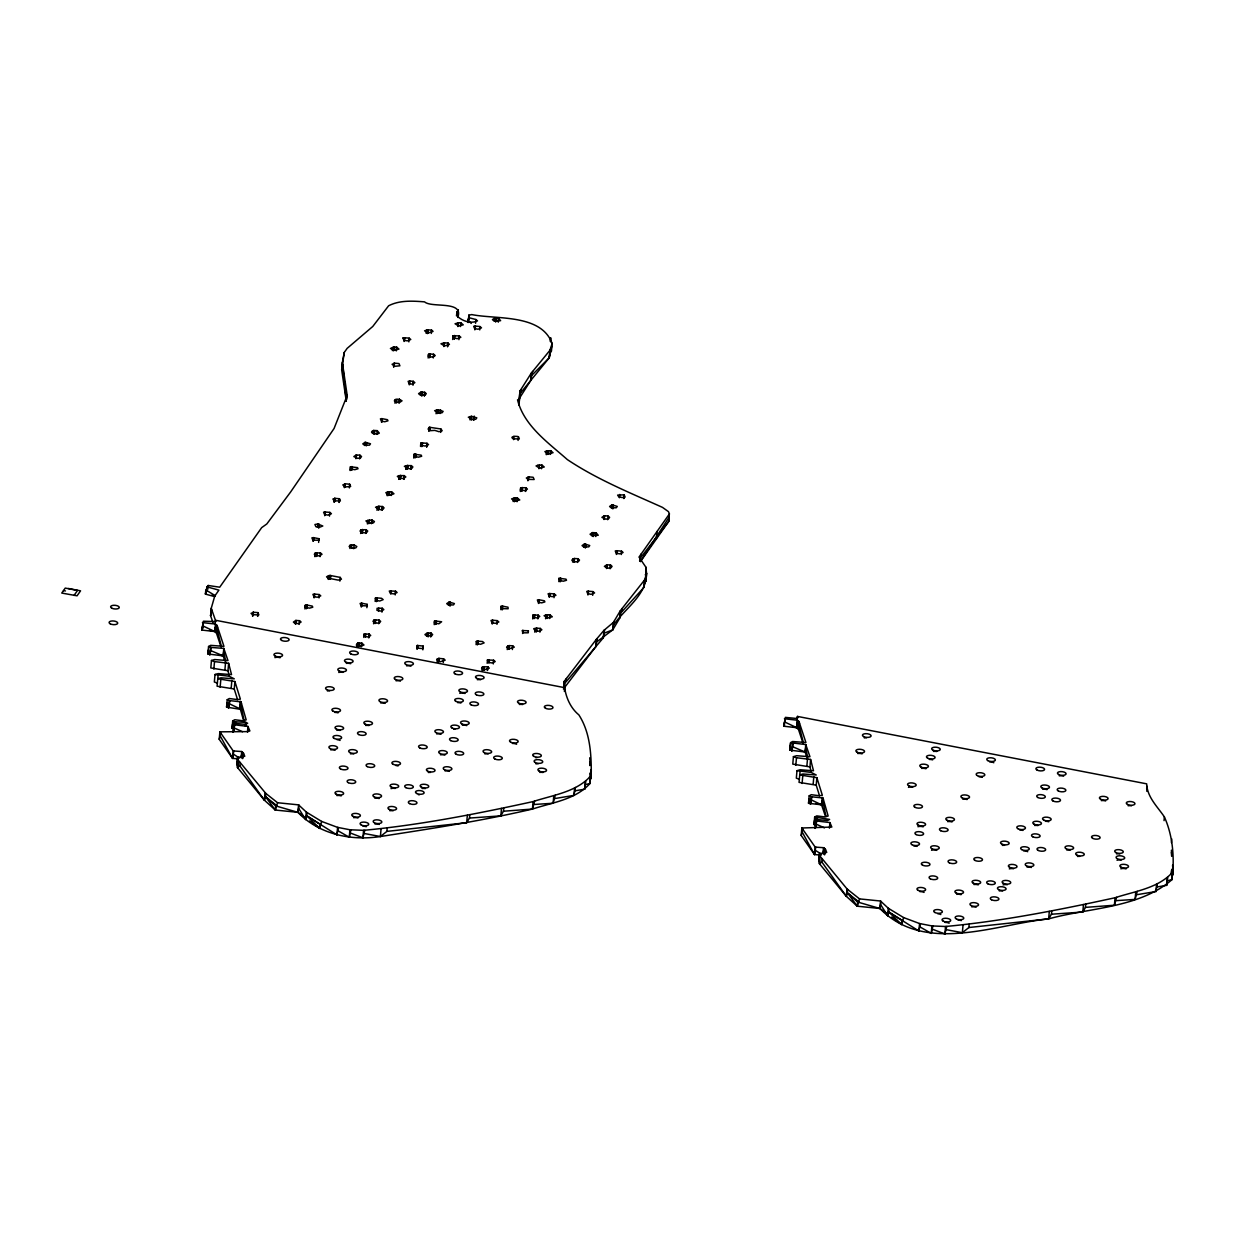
<?xml version="1.0" encoding="UTF-8"?>
<svg xmlns="http://www.w3.org/2000/svg" width="1235" height="1235" viewBox="0 0 1235 1235"><rect width="100%" height="100%" fill="white"/><g stroke="black" fill="none" stroke-linecap="round" stroke-linejoin="round"><path stroke-width="1.5" d="M590.824 774.33L590.623 778.976L589.512 776.923M1171.768 869.78L1171.475 873.083L1172.602 875.136L1173.142 865.627M551.752 346.464L549.235 357.81L520.46 393.07L518.793 405.065L519.95 391.032L531.312 373.094L549.899 350.339L552.138 343.531C541.223 313.675 496.64 319.587 471.739 314.585L468.806 315.234L468.621 321.007L471.276 323.4M590.284 779.177L589.99 783.499C575.572 799.647 552.06 802.565 532.439 809.064C482.237 820.796 431.293 828.639 380.395 836.527C351.157 841.112 318.908 834.227 297.913 812.337L275.652 805.884L265.525 796.729L265.803 793.41L238.201 760.158L237.552 757.456L244.777 756.268L243.326 752.887L241.72 751.544L233.214 750.942L219.892 731.83L248.111 731.599L249.887 730.919L247.957 726.412L233.832 724.713L233.183 732.185L234.141 730.827M563.422 689.022L595.764 646.723L596.675 641.922L612.761 629.85L613.61 624.864C625.08 608.423 646.908 594.946 646.507 573.071M669.077 517.033L668.768 521.371L640.471 561.554M214.597 596.598L205.427 594.097L207.001 586.872L218.919 590.129L214.751 596.042L211.247 608.284L215.909 621.575L203.389 621.22L201.784 630.051L203.034 624.632L201.784 630.051L214.782 631.533L216.387 632.876L221.003 646.847M414.142 454.279L413.987 456.317L418.48 457.182L421.691 456.255L421.197 455.128L414.142 454.279L413.818 458.015M434.55 620.912L434.396 622.949L438.888 623.814L441.605 621.761L434.55 620.912L434.226 624.648M520.691 487.763L520.537 489.801L525.029 490.665L527.438 489.06L525.832 487.717L520.691 487.763L520.367 491.499M533.041 615.138L532.872 617.176L537.364 618.04L539.772 616.435L538.167 615.092L533.041 615.138L532.702 618.874M468.297 321.208L468.528 318.553L468.127 321.779M202.741 628.692L203.358 622.687M207.835 589.203L208.159 585.483L219.722 587.196L261.681 527.623L266.806 523.964L290.673 491.916L334.067 428.499L347.189 395.385L342.342 362.426L344.256 352.469L347.128 348.378L372.769 326.472L388.624 305.771C399.584 300.09 412.613 300.923 424.562 301.865C431.571 308.225 464.175 300.198 457.768 317.426L458.278 309.892M212.991 622.594L210.583 615.74L211.247 608.284M211.571 609.226L210.583 615.74L211.586 612.251M224.94 661.096L223.149 655.878L207.897 653.963L208.561 646.492L210.645 645.349L223.952 646.368L217.036 625.404L215.43 624.061L202.432 622.594M207.897 653.963L208.406 649.857L209.826 654.859L210.49 647.387L208.561 646.492M209.826 654.859L211.432 647.464M210.49 647.387L223.797 648.406L227.981 660.571L214.674 659.552L211.463 660.478L210.815 667.95L227.981 670.759L229.216 675.607M215.122 623.984L215.446 620.248L564.704 687.679L564.364 691.415M215.43 624.061L214.782 631.533L209.626 630.313M201.784 630.051L203.065 626.006L214.782 631.533L215.26 627.473L216.387 632.876L217.036 625.404M213.856 669.061L214.504 661.589L211.463 660.478M216.387 632.876L217.53 626.901M214.504 661.589L228.629 663.288L231.532 674.619L218.209 673.6L215.013 674.526L214.35 681.998L217.406 683.109M218.055 675.638L217.082 686.212L234.249 689.006L237.537 699.566L240.377 699.118L234.912 681.535L217.73 678.741L220.941 677.814L234.264 678.833L229.123 676.224L215.013 674.526M220.139 687.308L220.787 679.852M223.797 648.406L223.149 655.878L219.382 654.998M211.139 650.768L223.149 655.878L224.091 649.27M224.924 669.648L225.573 662.176M237.676 758.769L232.566 758.413L219.228 739.302L219.892 731.83M219.228 739.302L220.833 733.189M227.981 670.759L228.629 663.288M237.49 699.597L229.309 698.531L227.225 699.689L226.576 707.146L240.377 709.291L243.974 721.919M228.104 703.672L226.576 707.146L227.07 703.055L228.506 708.041L229.154 700.569L227.225 699.689M228.506 708.041L229.942 700.615M231.207 687.895L231.856 680.439M234.249 689.006L234.912 681.535M232.844 720.947L233.971 729.237L232.056 728.357L232.705 720.885L234.789 719.743L242.971 720.792L246.182 719.866L241.026 701.835L229.154 700.569M234.31 725.501L234.635 721.765L232.705 720.885M234.017 728.557L233.183 732.185L234.835 724.837M235.129 725.115L235.422 721.811M220.54 736.508L232.566 758.413L233.214 750.942M232.566 758.413L233.832 750.988M229.648 703.919L239.575 708.628L240.223 701.156M239.575 708.628L239.991 704.506L240.377 709.291L241.026 701.835M240.377 709.291L241.396 703.116M303.733 816.628L297.913 812.337L275.297 810.037L264.383 800.187L237.552 767.63L237.552 757.456M236.904 764.928L237.599 757.642M240.115 762.474L239.822 765.793L237.552 767.63L238.201 760.158M252.496 615.987L253.113 612.236L257.93 612.637L258.887 614.891L252.635 614.721L251.029 613.378L252.789 612.683M252.789 615.956L253.113 612.236M253.16 615.57L253.453 612.251M241.226 757.148L241.72 751.544M245.379 726.087L245.703 722.351L234.635 721.765M242.832 758.491L243.326 752.887M245.549 725.732L245.842 722.429M243.141 756.438L243.434 753.134M247.463 732.015L247.957 726.412M257.606 616.373L257.93 612.637M247.803 730.039L248.081 726.736M257.698 616.111L257.991 612.807M239.822 765.793L264.383 800.187L265.031 792.716M264.383 800.187L265.525 796.729L275.297 810.037L275.652 805.884M275.297 810.037L277.566 802.735L265.803 793.41M295.458 624.2L295.798 620.464L299.488 620.665L301.093 622.008L298.685 623.613L294.995 623.413L293.39 622.069L295.798 620.464M295.767 623.783L296.06 620.479M299.148 624.401L299.488 620.665M304.906 608.979L305.338 605.227M306.357 608.747L306.681 605.011L312.301 606.092L312.779 607.219L309.568 608.145L305.076 607.28L305.246 605.243L306.681 605.011M306.789 608.392L307.083 605.088M313.011 541.331L313.335 537.611L318.954 538.692L319.124 540.266L312.856 540.096L311.899 537.842L313.335 537.611M313.458 540.992L313.736 537.688M314.956 556.692L315.28 552.956L314.323 554.314L315.928 555.657L319.618 555.858L322.026 554.253L320.421 552.909L315.388 552.94L315.095 556.244M317.534 527.314L317.812 524.01L322.798 526.002L319.263 527.391L315.898 526.727L314.925 524.489L317.812 524.01M318.615 527.962L318.939 524.227M316.407 556.46L316.731 552.724M318.923 527.654L319.217 524.35M316.7 556.043L316.994 552.74M318.63 542.427L318.954 538.692M314.045 597.833L314.369 594.097L319.186 594.514L320.791 595.857L317.256 597.246L313.891 596.582L312.918 594.344L314.369 594.097M314.416 597.431L314.709 594.128M320.097 556.645L320.421 552.909M277.566 802.735L298.577 804.865L297.913 812.337L299.117 805.374M324.697 515.705L325.021 511.969L329.838 512.386L331.443 513.729L327.908 515.103L324.543 514.455L323.585 512.201L325.021 511.969M325.083 515.304L325.361 512M319 597.91L319.294 594.606M346.263 401.035L341.678 369.898L342.342 362.426M346.309 401.035L342.682 364.773M329.513 516.122L329.838 512.386M344.256 352.469L341.678 369.898L342.388 368.092M298.824 808.693L305.616 819.515L306.28 812.043L298.577 804.865M334.021 502.089L334.639 498.322L339.44 498.739L340.412 500.993L334.16 500.823L332.863 499.017L334.315 498.786M305.616 819.515L307.283 812.676L306.28 812.043M334.299 502.058L334.639 498.322M334.685 501.657L334.978 498.353M328.294 579.416L328.618 575.68L330.069 575.433L340.181 577.393L341.462 579.184L338.251 580.11L328.139 578.165L326.534 576.822L328.618 575.68M328.433 578.968L328.726 575.664M329.745 579.169L330.069 575.433M345.97 401.051L346.248 397.747M330.501 578.875L330.795 575.572M346.865 399.121L347.189 395.385M339.116 502.475L339.44 498.739L339.224 502.213M344.272 487.547L344.874 483.78L349.69 484.197L350.663 486.451L345.213 486.945L342.79 484.923L344.565 484.228M344.55 487.516L344.874 483.78M344.935 487.115L345.229 483.811M339.857 581.129L340.181 577.393M350.153 470.52L350.478 466.784L357.532 467.633L358.011 468.76L354.815 469.686L351.435 469.038L350.478 466.784M350.292 470.072L350.586 466.768M349.366 487.933L349.69 484.197M307.283 812.676L321.625 821.429L319.757 828.438L306.99 815.98L320.112 824.27L319.757 828.438L309.568 820.92M351.589 470.288L351.913 466.552M352.037 469.933L352.315 466.629M355.912 458.725L356.236 454.989L359.925 455.175L361.531 456.518L360.574 457.892L357.687 458.355L353.827 456.579L356.236 454.989M356.205 458.308L356.498 455.005M349.891 548.494L350.184 545.191M351.419 548.278L351.713 544.975M359.601 458.911L359.925 455.175M353.766 548.695L354.09 544.959L350.092 545.206L349.119 546.58L352.978 548.355L355.865 547.877L356.822 546.518L354.09 544.959M364.912 445.557L365.205 442.254L370.5 443.797L369.543 445.156L364.402 445.202L362.797 443.859L365.205 442.254M366.332 445.866L366.625 442.562M360.651 533.489L360.975 529.753L366.116 529.707L367.721 531.05L366.749 532.424L363.862 532.902L360.018 531.112L360.975 529.753L360.79 533.041M362.087 533.258L362.426 529.522M362.395 532.841L362.689 529.537M306.99 815.98L336.923 834.845L337.572 827.373L321.625 821.429M336.923 834.845L338.452 827.543M373.325 433.747L373.618 430.444L377.231 430.629L379.315 433.099C377.339 435.121 367.227 432.898 373.618 430.444M365.776 533.443L366.116 529.707M374.328 434.38L374.838 430.644M365.93 533.119L366.224 529.815M367.382 523.949L367.798 520.197M357.255 646.97L357.579 643.234L361.593 642.987L364.001 644.994L360.466 646.384L356.298 645.056L357.579 643.234M357.394 646.523L357.671 643.219M361.207 606.941L361.546 603.205L367.15 604.285L367.32 605.876L361.068 605.69L360.095 603.436L361.546 603.205M361.654 606.586L361.948 603.282M368.817 523.702L369.327 519.966M376.891 434.365L377.231 430.629M358.69 646.739L359.014 643.003L358.906 646.306M371.38 523.686L371.704 519.95L365.93 520.908L368.339 522.914L373.479 522.868L374.437 521.51L371.704 519.95M371.611 523.362L371.905 520.058M361.253 646.723L361.593 642.987M361.469 646.43L361.762 643.126M381.538 422.355L381.862 418.619L387.481 419.699L387.96 420.826L384.749 421.752L381.383 421.104L380.411 418.85L381.862 418.619M381.97 422L382.263 418.696M363.8 637.43L364.078 634.126M366.872 607.713L367.166 604.394M365.406 637.229L365.683 633.925M376.984 510.302L377.416 506.551M338.158 830.862L349.273 837.237L349.922 829.766L337.572 827.373M378.435 510.07L378.759 506.335L382.449 506.52L384.054 507.863L383.082 509.237L380.195 509.715L375.548 507.261L378.759 506.335M392.344 350.616L392.637 347.313M378.728 509.654L379.022 506.35M349.273 837.237L350.894 829.812M393.641 350.833L393.965 347.097L396.543 347.066L398.951 349.088L394.289 350.261L390.445 348.471L393.965 347.097M368.786 637.847L369.111 634.111L363.985 634.142L363.831 636.179L368.323 637.044L370.716 635.454L369.111 634.111M393.872 350.4L394.15 347.097M368.941 637.507L369.234 634.203M393.548 366.903L394.15 363.136L398.967 363.553L399.924 365.807L394.474 366.301L392.066 364.279L393.826 363.599M393.826 366.872L394.15 363.136M394.197 366.471L394.49 363.167M382.124 510.256L382.449 506.52L382.263 509.931M396.203 350.802L396.543 347.066M396.42 350.524L396.713 347.22M375.147 601.414L375.44 598.095M373.587 623.783L374.02 620.032L379.037 620.016L380.658 621.359L379.685 622.718L376.798 623.196L372.955 621.421L373.912 620.047M376.443 601.615L376.768 597.879L381.584 598.296L383.19 599.639L379.67 601.028L376.289 600.364L375.332 598.126L376.768 597.879M375.023 623.552L375.347 619.816M376.829 601.213L377.123 597.91M375.332 623.135L375.625 619.831M394.984 403.258L395.416 399.507L399.322 399.26L402.054 400.819L399.646 402.425L395.956 402.224L394.351 400.881L395.308 399.522M387.234 495.76L387.558 492.024L391.572 491.762L393.98 493.768L390.445 495.158L388.207 494.726L385.799 492.719L387.558 492.024M387.373 495.312L387.666 492.009M396.435 403.011L396.944 399.275M378.527 611.356L378.805 608.052M388.67 495.513L389.01 491.777M388.901 495.081L389.179 491.777M378.713 623.752L379.037 620.016M404.061 341.477L404.385 337.742L409.202 338.158L410.807 339.501L407.272 340.875L403.907 340.227L402.95 337.973M398.998 402.996L399.322 399.26M399.229 402.672L399.522 399.368M404.447 341.076L404.725 337.772M391.248 495.497L391.572 491.762M381.908 611.973L382.232 608.237L377.107 608.268L376.953 610.306L381.445 611.171L383.838 609.581L382.232 608.237L382.063 611.634M350.616 833.116L362.905 837.793L363.569 830.337C420.626 824.995 477.096 813.772 533.088 801.592C552.709 795.093 576.22 792.175 590.639 776.043L589.682 773.789L591.287 771.505C591.225 752.053 589.682 731.676 578.86 714.88C569.165 706.929 564.472 693.869 564.071 681.55L596.428 639.251L603.946 630.375L613.409 622.394L620.294 610.8L644.639 579.863L646.553 573.519L645.905 567.205L639.004 557.093L669.432 513.899L668.459 511.645L662.516 507.4C630.143 492.811 596.984 479.427 567.344 459.59C548.216 442.655 523.995 425.782 517.542 399.878L519.317 399.183M362.905 837.793L364.804 830.244M408.878 341.894L409.202 338.158M398.766 479.381L399.09 475.645L404.231 475.614L405.836 476.957L403.428 478.547L399.739 478.362L397.33 476.339L399.09 475.645M398.905 478.933L399.198 475.629M400.202 479.149L400.541 475.413M400.51 478.732L400.804 475.429M390.769 594.097L391.063 590.793M409.248 384.826L409.572 381.09L413.262 381.291L414.867 382.634L412.459 384.239L409.094 383.576L408.121 381.337L409.572 381.09M409.541 384.409L409.835 381.106M403.891 479.35L404.231 475.614L404.046 479.01M412.938 385.027L413.262 381.291L413.092 384.687M405.806 469.377L406.145 465.657L411.27 465.61L412.876 466.954L411.919 468.312L409.032 468.791L404.37 466.336L406.145 465.657L405.944 468.945M395.2 594.915L395.54 591.179L389.272 590.994L390.245 593.248L393.61 593.896L397.145 592.522L395.54 591.179M407.257 469.146L407.581 465.41M407.55 468.729L407.843 465.425M410.946 469.346L411.27 465.61M411.101 469.007L411.379 465.703M364.526 833.548L380.395 836.527L381.044 829.055M413.957 457.567L414.25 454.264M415.269 457.784L415.593 454.048M420.687 395.385L420.965 392.082L424.655 392.267L426.26 393.61L425.303 394.984L420.178 395.015L418.572 393.672L420.965 392.082M426.168 333.388L426.461 330.085M415.701 457.429L415.994 454.125M421.768 396.034L422.092 392.298M421.984 395.601L422.277 392.282M427.464 333.604L427.804 329.868L431.494 330.054L433.099 331.397L428.128 333.033L424.593 330.795L427.804 329.868M427.773 333.188L428.066 329.884M424.331 396.003L424.655 392.267L424.485 395.679M428.144 358.011L428.576 354.244M380.395 836.527L386.895 831.387L387.188 828.067M420.517 446.437L420.811 443.133M431.308 333.465L431.602 330.162M421.83 446.653L422.154 442.917L426.97 443.334L428.576 444.677L425.041 446.051L421.675 445.403L420.703 443.149L422.154 442.917M429.579 357.764L429.919 354.028L433.608 354.229L435.214 355.572L432.806 357.177L428.313 356.298L428.468 354.275L429.919 354.028M422.2 446.252L422.493 442.948M429.888 357.347L430.181 354.044M433.269 357.965L433.608 354.229M426.646 447.07L426.97 443.334M426.785 446.73L427.078 443.427M428.746 431.03L429.039 427.711M429.024 431L429.348 427.264L440.91 428.977L442.192 430.768L438.981 431.71L434.813 430.382L430.799 430.644L428.066 429.085L429.348 427.264M429.888 430.691L430.181 427.387M436.063 413.771L436.495 410.005M416.921 649.193L417.245 645.457L423.188 646.09L422.864 649.826M437.514 413.524L437.838 409.788L443.133 411.332L442.176 412.691L439.289 413.169L434.627 410.715L437.838 409.788M437.73 413.092L438.024 409.788M417.384 648.823L417.677 645.504M443.844 346.572L444.168 342.836L447.857 343.037L449.463 344.38L444.492 346.001L440.972 343.762L444.168 342.836M444.152 346.155L444.43 342.851M440.077 413.509L440.401 409.773M440.308 413.185L440.602 409.881M447.533 346.773L447.857 343.037M447.688 346.433L447.981 343.129M440.71 432.404L441.003 429.101M452.658 339.501L453.091 335.75L459.25 335.935L460.856 337.278L457.32 338.668L453.955 338.019L452.983 335.766M427.048 636.257L427.341 632.953L431.03 633.154L432.636 634.497L431.679 635.855L426.538 635.902L424.933 634.558L427.341 632.953M454.11 339.254L454.434 335.519M428.144 636.905L428.653 633.169M454.48 338.853L454.773 335.55M456.487 315.959L456.919 312.069M430.706 636.889L431.03 633.154M430.861 636.55L431.154 633.246M457.938 326.565L458.262 322.829L460.84 322.814L463.248 324.836L458.586 325.994L455.067 323.771L458.262 322.829M458.17 326.133L458.447 322.829M458.926 339.671L459.25 335.935M460.501 326.549L460.84 322.814M435.662 624.416L435.986 620.68M436.109 624.061L436.387 620.757M437.128 661.929L437.422 658.625M438.44 662.13L438.765 658.394L443.581 658.811L445.187 660.154L440.216 661.775L436.681 659.552L438.765 658.394M468.188 322.536L468.852 315.064M438.811 661.728L439.104 658.425M443.241 662.547L443.581 658.811M448.83 605.335L449.123 602.032L454.418 603.575L453.461 604.934L448.32 604.98L446.715 603.637L449.123 602.032M449.926 605.984L450.25 602.248M450.25 605.659L450.543 602.34M474.796 329.822L475.12 326.086L479.921 326.503L481.526 327.846L478.007 329.22L474.641 328.572L473.669 326.318L475.12 326.086M475.166 329.421L475.46 326.117M475.583 323.261L475.907 319.525L468.899 317.688M469.902 419.823L470.195 416.519M471.199 420.023L471.523 416.303L476.818 417.831L475.861 419.205L472.974 419.668L468.327 417.229L471.523 416.303L471.43 419.607M479.751 329.899L480.044 326.596M473.761 420.008L474.101 416.272M474.008 419.684L474.286 416.38M494.54 321.316L494.834 318.012L498.523 318.213L500.607 320.683L494.031 320.961L492.425 319.618L494.834 318.012M495.636 321.964L495.961 318.229M495.852 321.532L496.146 318.229M498.199 321.949L498.523 318.213M498.384 321.687L498.678 318.383M476.092 644.655L476.386 641.351M477.389 644.855L477.729 641.135L482.53 641.536L484.135 642.879L480.616 644.269L477.25 643.62L476.278 641.366L477.729 641.135M477.775 644.469L478.068 641.15M386.895 831.387L466.676 822.711L467.339 815.239M482.237 670.59L482.561 666.854L487.702 666.807L489.307 668.15L484.336 669.771L481.604 668.212L482.561 666.854L482.376 670.142M466.676 822.711L469.47 818.064L469.763 814.76M483.688 670.358L484.012 666.622M483.981 669.941L484.274 666.622M487.177 663.318L487.47 660.015L493.629 660.216L495.235 661.559L491.7 662.933L488.334 662.284L487.362 660.03M487.377 670.543L487.702 666.807M487.516 670.219L487.81 666.9M492.132 623.953L492.456 620.217L497.273 620.634L498.878 621.977L495.343 623.351L491.978 622.702L491.005 620.449L492.456 620.217M488.859 663.133L489.153 659.83M492.503 623.552L492.796 620.248M493.29 663.936L493.629 660.216M496.949 624.354L497.273 620.634M513.637 439.629L513.93 436.325M500.762 609.642L501.039 606.339M518.823 404.787L519.95 391.032M520.46 393.07L520.753 389.766M502.058 609.858L502.383 606.123L508.002 607.203L508.156 608.778L501.904 608.608L500.947 606.354L502.383 606.123M502.491 609.503L502.784 606.2M518.067 440.447L518.391 436.711C517.28 435.97 508.851 436.156 513.096 438.78L519.364 438.95L518.391 436.711M513.142 501.518L513.436 498.199M514.439 501.719L514.779 497.983L517.341 497.967L519.75 499.974L515.103 501.148L511.568 498.909L514.779 497.983M514.671 501.287L514.949 497.983M517.017 501.703L517.341 497.967M517.218 501.41L517.511 498.106M520.506 491.051L520.799 487.748M507.23 649.595L507.662 645.843M519.287 398.504L530.664 380.565L531.312 373.094M521.818 491.268L522.143 487.532M522.112 490.851L522.405 487.547M530.664 380.565L532.64 371.473M508.681 649.348L509.005 645.612L512.695 645.812L514.3 647.155L509.329 648.776L506.597 647.217L509.005 645.612M508.974 648.931L509.268 645.627M525.508 491.453L525.832 487.717M525.662 491.129L525.94 487.825M512.371 649.548L512.695 645.812M527.777 480.616L528.379 476.849L533.196 477.266L534.168 479.52L527.901 479.35L526.295 478.007L528.071 477.312M528.055 480.585L528.379 476.849M528.441 480.183L528.734 476.88M469.47 818.064L500.839 815.872L501.487 808.416M500.839 815.872L503.448 811.225L503.741 807.922M522.59 633.493L522.884 630.19M538.954 468.744L539.463 465.008M550.285 341.045L550.563 337.742M550.517 341.863L550.841 338.128M532.347 374.776L549.235 357.81L550.054 349.845M552.045 343.145L551.474 351.002L549.76 353.164L549.235 357.81M541.517 468.729L541.841 464.993L537.935 465.24M546.318 454.681L546.642 450.945L550.656 450.682L553.064 452.689L548.402 453.863L544.882 451.624L546.642 450.945L546.457 454.233M532.841 618.426L533.134 615.123M547.753 454.434L548.078 450.698M547.985 454.001L548.263 450.698M534.153 618.627L534.477 614.891M534.446 618.21L534.74 614.906M534.801 632.181L535.234 628.43M550.331 454.418L550.656 450.682L550.532 454.125M538.46 603.452L538.784 599.716L544.403 600.797L544.882 601.924L541.686 602.865L538.306 602.217L537.348 599.963L538.784 599.716M536.252 631.95L536.577 628.214L540.266 628.414L541.872 629.757L539.463 631.363L534.971 630.483L533.69 628.692L536.577 628.214M536.546 631.533L536.839 628.229M538.908 603.097L539.186 599.793M537.842 618.828L538.167 615.092L537.997 618.488M539.942 632.15L540.266 628.414M545.546 618.766L545.963 615.015L549.884 614.768L552.292 616.79L547.63 617.948L544.11 615.725L545.87 615.03M546.981 618.534L547.306 614.798M547.198 618.102L547.491 614.798M549.204 597.261L549.529 593.526L554.345 593.942L555.951 595.285L552.415 596.675L549.05 596.026L548.093 593.773L549.529 593.526M549.59 596.86L549.868 593.556M503.448 811.225L532.439 809.064L533.088 801.592M549.544 618.503L549.884 614.768M549.76 618.226L550.054 614.922M532.439 809.064L534.554 801.175M554.021 597.678L554.345 593.942M558.791 581.592L559.085 578.289L566.031 579.153L566.525 580.28L563.314 581.206L559.949 580.558L558.976 578.304M560.088 581.808L560.428 578.073M560.536 581.453L560.829 578.15M572.561 562.048L572.855 558.745M573.874 562.249L574.198 558.513L577.887 558.714L579.493 560.057L578.536 561.431L575.649 561.894L571.79 560.119L574.198 558.513M534.276 804.479L553.126 803.244L553.774 795.772M574.167 561.848L574.46 558.529M563.747 685.286L564.071 681.55M553.126 803.244L555.256 795.216M564.086 687.231L566.371 678.54M577.563 562.45L577.887 558.714M584.155 547.275L584.448 543.971L589.743 545.515L588.786 546.873L583.646 546.92L582.04 545.577L584.448 543.971M585.236 547.923L585.575 544.187M585.575 547.584L585.869 544.28M592.167 535.913L592.445 532.609L596.135 532.794L598.234 535.264L591.658 535.558L590.052 534.215L592.445 532.609M587.86 594.915L588.184 591.179L593.001 591.596L594.606 592.939L591.086 594.313L587.706 593.664L586.748 591.411L588.184 591.179M588.246 594.514L588.524 591.21M593.248 536.561L593.572 532.825M593.464 536.129L593.757 532.825M595.81 536.53L596.135 532.794M554.963 798.52L573.966 795.386L574.615 787.915M573.966 795.386L575.387 787.482M592.677 595.332L593.001 591.596M603.977 519.518L604.301 515.782L607.99 515.983L609.596 517.326L608.639 518.685L605.752 519.163L601.893 517.388L604.301 515.782M604.27 519.101L604.563 515.798M566.078 681.843L595.764 646.723L596.428 639.251M596.675 641.922L596.953 638.619M607.666 519.719L607.99 515.983M575.093 790.786L584.711 789.196L585.359 781.724M584.711 789.196L585.73 781.323M606.431 568.548L606.771 564.812L610.461 564.997L612.066 566.34L611.093 567.714L608.207 568.193L604.363 566.417L606.771 564.812M611.696 508.172L611.989 504.868L617.284 506.412L616.327 507.77L611.186 507.817L609.581 506.473L611.989 504.868M606.74 568.131L607.033 564.827M612.792 508.82L613.116 505.084M613.116 508.496L613.409 505.177M590.577 775.873L589.99 783.499L585.452 784.626M590.886 772.77L591.179 769.467M591.287 771.505L590.623 778.976L590.438 775.148M595.764 646.723L603.298 637.847L603.946 630.375M603.298 637.847L604.625 629.804M610.121 568.733L610.461 564.997M610.275 568.409L610.569 565.105M619.414 497.751L619.708 494.448M616.373 554.453L616.697 550.717L621.514 551.134L623.119 552.477L619.584 553.851L616.219 553.203L615.246 550.949L616.697 550.717M616.744 554.052L617.037 550.748M623.845 498.569L624.169 494.834L617.593 495.112L618.874 496.902L622.255 497.551L625.142 497.087L624.169 494.834M623.953 498.292L624.246 494.988M604.332 633.107L612.761 629.85L613.409 622.394M613.61 624.864L613.903 621.56M621.328 554.53L621.622 551.227M612.761 629.85L619.646 618.272L620.294 610.8M619.646 618.272L622.023 608.608M639.606 560.937L641.166 554.006M621.73 611.912L643.991 587.335L644.639 579.863M643.991 587.335L644.778 579.416M644.485 582.719L645.905 580.99L645.905 567.205M645.905 580.99L646.553 573.519M656.356 538.985L657.02 531.513M669.355 513.729L668.768 521.371L640.872 557.309M802.966 743.007L798.35 729.036L796.745 727.693L783.746 726.211L785.367 717.381L796.112 718.43L797.872 717.736L797.409 716.408L1146.667 783.839C1147.222 797.27 1157.411 806.563 1164.373 816.891C1172.571 835.184 1174.284 855.346 1172.602 875.136M784.704 724.852L783.746 726.211L785.321 718.847M806.903 757.256L805.112 752.038L789.875 750.124L790.524 742.652L792.608 741.509L805.93 742.528L798.999 721.564L797.393 720.221L784.41 718.755M789.875 750.124L790.662 742.714L805.76 744.566L809.959 756.731L796.637 755.712L793.426 756.638L792.777 764.11L809.944 766.904L811.194 771.767M790.369 746.017L791.805 751.019L792.453 743.547M791.805 751.019L793.395 743.609M797.084 720.144L797.409 716.408M797.393 720.221L796.745 727.693L793.302 726.875M785.043 722.151L796.745 727.693L797.517 720.314M797.223 723.617L798.35 729.036L798.999 721.564M795.819 765.221L796.482 757.75L793.426 756.638M798.35 729.036L799.493 723.062M796.482 757.75L810.592 759.448L813.495 770.779L800.187 769.76L796.976 770.686L796.328 778.158L799.369 779.27M800.033 771.798L799.045 782.372L816.227 785.167L819.5 795.711L822.34 795.278L816.875 777.695L799.709 774.901L802.92 773.975L816.227 774.993L811.102 772.384L796.976 770.686M802.102 783.469L802.75 775.997M793.117 746.928L805.112 752.038L805.76 744.566M805.112 752.038L806.069 745.431M806.887 765.808L807.551 758.336M821.337 855.052L814.529 854.574L801.206 835.462L801.855 827.99L831.85 827.064L829.92 822.572L815.795 820.874L815.146 828.345L816.103 826.987M801.206 835.462L802.796 829.349M809.944 766.904L810.592 759.448M825.428 816.273L821.537 804.788L808.539 803.306L809.187 795.834L811.271 794.692L819.453 795.757M808.539 803.306L809.048 799.215L810.469 804.201L811.117 796.729L809.187 795.834M810.469 804.201L811.904 796.776M813.17 784.055L813.819 776.599M816.227 785.167L816.875 777.695M815.795 820.874L816.767 819.515L827.512 820.549L829.596 819.407L814.668 817.045L815.949 825.397L814.019 824.517L814.668 817.045L816.752 815.887L824.934 816.953L828.145 816.026L822.989 797.995L811.117 796.729M816.273 821.661L816.597 817.925M815.146 828.345L816.798 820.997M817.091 821.275L817.385 817.971M802.518 832.652L814.529 854.574L815.193 847.102L801.855 827.99M814.529 854.574L815.795 847.133M822.186 797.316L821.537 804.788L816.088 803.476M811.627 800.079L821.537 804.788L821.954 800.666L822.34 805.452L822.989 797.995M822.34 805.452L823.359 799.277M887.162 913.869L879.891 908.497L857.26 906.197L846.346 896.348L819.515 863.79L819.531 853.617L826.74 852.428L825.304 849.047L823.683 847.704L815.193 847.102M818.867 861.088L819.577 853.802M822.078 858.634L821.8 861.937L819.515 863.79L819.531 853.617M823.205 853.308L823.683 847.704L823.189 853.817M824.81 854.651L825.304 849.047M825.104 852.598L825.397 849.294M829.426 828.176L829.92 822.572M829.766 826.2L830.059 822.88M821.8 861.937L846.346 896.348L846.994 888.876L820.179 856.318M846.346 896.348L847.781 889.571L846.994 888.876M857.26 906.197L857.63 902.029L847.488 892.874L857.26 906.197L859.529 898.895L847.781 889.571M859.529 898.895L880.54 901.025L879.891 908.497C924.953 954.686 995.101 924.351 1048.654 918.871C1088.791 907.725 1139.303 908.219 1171.953 879.66L1172.617 872.188L1171.645 869.949L1173.25 867.665M857.63 902.029L879.891 908.497L881.08 901.535M880.802 904.854L887.595 915.675L888.243 908.204L880.54 901.025M887.595 915.675L889.246 908.837L888.243 908.204M889.246 908.837L903.588 917.574L901.72 924.598L888.968 912.14L902.09 920.43L901.72 924.598L891.531 917.08M888.968 912.14L918.886 931.005L919.55 923.533L903.588 917.574M918.886 931.005L920.43 923.703M920.137 927.006L931.252 933.398L931.9 925.926L919.55 923.533M931.252 933.398L932.873 925.957M932.579 929.276L944.883 933.953L945.531 926.497C1002.588 921.156 1059.074 909.933 1115.051 897.752C1134.687 891.253 1158.183 888.336 1172.617 872.188M944.883 933.953L946.782 926.404M946.489 929.708L962.358 932.687L963.022 925.216M962.358 932.687L968.873 927.531L969.166 924.228M968.873 927.531L1048.654 918.871L1049.302 911.399M1048.654 918.871L1051.448 914.224L1051.741 910.921M1051.448 914.224L1082.802 912.032L1083.466 904.56M1082.802 912.032L1085.426 907.385L1085.704 904.082M1085.426 907.385L1114.402 905.224L1115.051 897.752M1114.402 905.224L1116.533 897.336M1116.239 900.639L1135.088 899.404L1135.737 891.932M1135.088 899.404L1137.219 891.377M1146.682 788.903L1146.914 786.216M1146.806 791.295L1147.099 787.992M1136.941 894.68L1155.929 891.546L1156.593 884.075M1155.929 891.546L1157.349 883.642M1164.049 820.627L1164.373 816.891M1157.056 886.946L1166.674 885.356L1167.322 877.884M1166.674 885.356L1167.708 877.483M1171.444 842.718L1171.768 838.982M1171.32 873.685L1171.645 869.949M1172.54 872.034L1171.953 879.66L1167.415 880.787M241.226 757.657L241.551 754.94L242.292 758.552M232.056 728.357L232.55 724.25M814.019 824.517L814.513 820.411M341.678 369.898L342.635 364.927M423.188 646.09L422.71 648.591L417.893 648.174L417.245 645.457M783.746 726.211L785.012 720.792M210.583 615.74L211.802 610.569M206.955 590.608L205.427 594.097L205.797 589.929L215.384 595.749M669.138 517.203L640.363 561.508M74.038 595.424L77.543 590.453L65.254 588.092L61.75 593.062L77.064 595.81L80.568 590.839L68.296 588.462M458.417 309.954L456.811 312.223L458.417 317.179C463.357 321.378 471.461 323.879 477.513 320.868L475.907 319.525M233.832 724.713L234.789 723.355L245.549 724.389L247.633 723.247L245.703 722.351M207.001 586.872L208.159 585.483M537.842 465.255L536.067 465.935L539.602 468.173L544.249 467L541.841 464.993M403.042 337.958L404.385 337.742M349.922 829.766L363.569 830.337M931.9 925.926L945.531 926.497M63.494 590.577L65.47 590.947M902.09 920.43L903.31 920.893M320.112 824.27L321.332 824.733M212.127 594.946L215.199 596.273M816.52 824.301L824.486 827.882M234.542 728.141L242.523 731.722M815.501 850.452L821.537 854.234M233.538 754.292L239.559 758.074M847.488 892.874L859.236 902.198M265.525 796.729L277.273 806.038M645.257 574.676L646.229 576.375M799.215 726.365L803.398 742.729M217.236 630.205L221.435 646.569M805.776 748.734L807.736 757.333M223.813 652.574L225.758 661.173M823.066 802.58L826.014 816.52M241.103 706.42L244.051 720.36M823.513 851.1L824.27 854.713M1171.413 850.189L1171.845 855.824M1172.571 865.179L1172.849 868.931M589.728 757.781L590.315 765.283M1171.413 852.181L1171.614 856.009M589.743 761.763L589.944 765.592M819.284 857.121L819.515 863.79M237.321 760.961L237.552 767.63M338.76 672.488A4.353 1.837 5 0 1 342.959 672.334M436.696 733.945A4.353 1.837 5 0 1 441.034 734.285M484.876 753.937A4.353 1.837 5 0 1 488.165 754.014M445.094 770.995A4.353 1.837 5 0 1 449.432 771.335M535.959 763.894A4.353 1.837 5 0 1 538.136 763.817M440.509 754.832A4.353 1.837 5 0 1 444.862 755.172M535.604 757.642A4.353 1.837 5 0 1 536.731 757.657M512.432 743.455A4.353 1.837 5 0 1 516.601 744.257M462.415 725.254A4.353 1.837 5 0 1 466.753 725.593M453.739 729.252A4.353 1.837 5 0 1 454.866 729.267M374.776 798.18A4.353 1.837 5 0 1 379.114 798.536M336.862 795.572A4.353 1.837 5 0 1 341.2 795.911M389.797 810.731A4.353 1.837 5 0 1 393.1 810.808M353.611 817.678A4.353 1.837 5 0 1 357.949 818.018M375.023 824.1A4.353 1.837 5 0 1 379.361 824.44M362.997 826.261A4.353 1.837 5 0 1 366.286 826.709M330.764 749.907A4.353 1.837 5 0 1 335.102 750.262M350.508 753.875A4.353 1.837 5 0 1 353.812 753.952M395.895 765.546A4.353 1.837 5 0 1 398.056 765.962M428.267 772.508A4.353 1.837 5 0 1 430.444 772.446M539.772 772.415A4.353 1.837 5 0 1 543.06 772.492M365.699 725.47A4.353 1.837 5 0 1 369.003 725.547M334.778 712.425A4.353 1.837 5 0 1 338.066 712.873M336.846 730.348A4.353 1.837 5 0 1 340.15 730.425M337.031 739.688A4.353 1.837 5 0 1 340.073 740.46M274.88 657.607A4.353 1.837 5 0 1 280.129 657.73M346.34 663.38A4.353 1.837 5 0 1 350.678 663.72M327.429 690.982A4.353 1.837 5 0 1 329.606 690.905M396.065 680.809A4.353 1.837 5 0 1 400.402 681.149M406.624 665.866A4.353 1.837 5 0 1 410.962 666.205M380.781 703.039A4.353 1.837 5 0 1 385.119 703.379M477.327 679.698A4.353 1.837 5 0 1 480.616 679.775M459.79 693.344A4.353 1.837 5 0 1 465.039 693.468M519.317 704.475A4.353 1.837 5 0 1 522.621 704.552M457.629 702.622A4.353 1.837 5 0 1 460.902 703.055M422 788.517A4.353 1.837 5 0 1 425.303 788.594M391.016 788.609A4.353 1.837 5 0 1 395.231 788.455M418.387 794.707A4.353 1.837 5 0 1 419.514 794.738M962.744 799.184A4.353 1.837 5 0 1 967.082 799.539M1059.29 775.858A4.353 1.837 5 0 1 1063.628 776.197M908.481 787.374A4.353 1.837 5 0 1 912.696 787.22M857.754 753.535A4.353 1.837 5 0 1 862.092 753.875M864.299 737.943A4.353 1.837 5 0 1 866.491 737.866M956.739 894.341A4.353 1.837 5 0 1 961.077 894.68M919.874 891.624A4.353 1.837 5 0 1 924.058 892.426M937.751 913.761A4.353 1.837 5 0 1 940.808 914.533M971.775 906.891A4.353 1.837 5 0 1 976.113 907.231M958.051 920.152A4.353 1.837 5 0 1 961.339 920.6M944.96 922.421A4.353 1.837 5 0 1 949.144 923.224M913.776 845.975A4.353 1.837 5 0 1 917.065 846.407M931.561 850.267A4.353 1.837 5 0 1 936.809 850.375M1009.319 868.9A4.353 1.837 5 0 1 1013.534 868.745M1120.824 868.807A4.353 1.837 5 0 1 1126.073 868.915M1117.027 860.27A4.353 1.837 5 0 1 1121.226 860.116M947.662 821.63A4.353 1.837 5 0 1 952.015 821.97M917.914 826.724A4.353 1.837 5 0 1 923.163 826.848M929.353 759.448A4.353 1.837 5 0 1 932.641 759.88M933.49 751.436A4.353 1.837 5 0 1 936.778 751.513M979.077 776.861A4.353 1.837 5 0 1 982.365 777.309M989.652 761.933A4.353 1.837 5 0 1 993.82 762.736M1066.839 850.097A4.353 1.837 5 0 1 1070.143 850.174M1116.517 853.894A4.353 1.837 5 0 1 1119.821 853.972M1077.491 856.472A4.353 1.837 5 0 1 1079.668 856.395M1019.709 829.997A4.353 1.837 5 0 1 1022.997 830.445M1034.652 825.505A4.353 1.837 5 0 1 1037.956 825.582M1002.372 845.404A4.353 1.837 5 0 1 1004.564 845.327M1027.057 867.155A4.353 1.837 5 0 1 1031.395 867.495M1023.537 850.9A4.353 1.837 5 0 1 1027.705 851.702M1045.443 821.306A4.353 1.837 5 0 1 1048.731 821.754M921.634 768.417A4.353 1.837 5 0 1 925.972 768.757M1003.052 884.893A4.353 1.837 5 0 1 1007.266 884.754M999.3 890.96A4.353 1.837 5 0 1 1002.604 891.037M1042.68 789.288A4.353 1.837 5 0 1 1047.018 789.628M1128.157 805.776A4.353 1.837 5 0 1 1131.461 805.853M1101.296 800.635A4.353 1.837 5 0 1 1105.634 800.975M973.906 884.538A4.353 1.837 5 0 1 978.243 884.878M528.395 630.761L528.24 632.799L523.115 632.845L522.143 630.591L528.395 630.761M110.285 623.86A4.353 1.837 5 0 0 117.572 623.613A4.353 1.837 5 0 0 112.354 620.943A4.353 1.837 5 0 0 110.285 623.86M111.814 608.191A4.353 1.837 5 0 0 119.116 607.944A4.353 1.837 5 0 0 113.882 605.274A4.353 1.837 5 0 0 111.814 608.191M281.688 640.44A4.353 1.837 5 0 0 288.99 640.178A4.353 1.837 5 0 0 283.757 637.507A4.353 1.837 5 0 0 281.688 640.44M339.023 670.929A4.353 1.837 5 0 0 346.309 670.667A4.353 1.837 5 0 0 341.076 667.996A4.353 1.837 5 0 0 339.023 670.929M436.048 732.602A4.353 1.837 5 0 0 443.334 732.355A4.353 1.837 5 0 0 438.101 729.684A4.353 1.837 5 0 0 436.048 732.602M450.744 740.63A4.353 1.837 5 0 0 458.031 740.367A4.353 1.837 5 0 0 452.797 737.696A4.353 1.837 5 0 0 450.744 740.63M484.228 752.594A4.353 1.837 5 0 0 491.515 752.347A4.353 1.837 5 0 0 486.281 749.676A4.353 1.837 5 0 0 484.228 752.594M419.761 747.901A4.353 1.837 5 0 0 427.063 747.654A4.353 1.837 5 0 0 421.83 744.983A4.353 1.837 5 0 0 419.761 747.901M374.128 796.853A4.353 1.837 5 0 0 381.414 796.59A4.353 1.837 5 0 0 376.181 793.92A4.353 1.837 5 0 0 374.128 796.853M494.88 758.985A4.353 1.837 5 0 0 502.166 758.722A4.353 1.837 5 0 0 496.933 756.052A4.353 1.837 5 0 0 494.88 758.985M535.311 762.551A4.353 1.837 5 0 0 542.613 762.288A4.353 1.837 5 0 0 537.379 759.618A4.353 1.837 5 0 0 535.311 762.551M444.446 769.652A4.353 1.837 5 0 0 451.748 769.405A4.353 1.837 5 0 0 446.514 766.719A4.353 1.837 5 0 0 444.446 769.652M456.255 754.276A4.353 1.837 5 0 0 463.557 754.014A4.353 1.837 5 0 0 458.324 751.343A4.353 1.837 5 0 0 456.255 754.276M439.876 753.489A4.353 1.837 5 0 0 447.163 753.242A4.353 1.837 5 0 0 441.929 750.571A4.353 1.837 5 0 0 439.876 753.489M533.906 756.407A4.353 1.837 5 0 0 541.192 756.144A4.353 1.837 5 0 0 535.959 753.473A4.353 1.837 5 0 0 533.906 756.407M510.734 742.22A4.353 1.837 5 0 0 518.021 741.957A4.353 1.837 5 0 0 512.787 739.286A4.353 1.837 5 0 0 510.734 742.22M461.767 723.911A4.353 1.837 5 0 0 469.068 723.648A4.353 1.837 5 0 0 463.835 720.978A4.353 1.837 5 0 0 461.767 723.911M452.041 728.002A4.353 1.837 5 0 0 459.343 727.755A4.353 1.837 5 0 0 454.11 725.084A4.353 1.837 5 0 0 452.041 728.002M409.526 803.599A4.353 1.837 5 0 0 416.828 803.352A4.353 1.837 5 0 0 411.595 800.681A4.353 1.837 5 0 0 409.526 803.599M336.213 794.229A4.353 1.837 5 0 0 343.5 793.982A4.353 1.837 5 0 0 338.267 791.311A4.353 1.837 5 0 0 336.213 794.229M389.149 809.388A4.353 1.837 5 0 0 396.45 809.141A4.353 1.837 5 0 0 391.217 806.47A4.353 1.837 5 0 0 389.149 809.388M352.963 816.335A4.353 1.837 5 0 0 360.25 816.088A4.353 1.837 5 0 0 355.016 813.402A4.353 1.837 5 0 0 352.963 816.335M374.39 822.757A4.353 1.837 5 0 0 381.677 822.51A4.353 1.837 5 0 0 376.443 819.824A4.353 1.837 5 0 0 374.39 822.757M361.299 825.026A4.353 1.837 5 0 0 368.586 824.764A4.353 1.837 5 0 0 363.352 822.093A4.353 1.837 5 0 0 361.299 825.026M330.115 748.58A4.353 1.837 5 0 0 337.402 748.317A4.353 1.837 5 0 0 332.184 745.647A4.353 1.837 5 0 0 330.115 748.58M349.86 752.547A4.353 1.837 5 0 0 357.162 752.285A4.353 1.837 5 0 0 351.929 749.614A4.353 1.837 5 0 0 349.86 752.547M393.07 764.28A4.353 1.837 5 0 0 400.356 764.033A4.353 1.837 5 0 0 395.138 761.362A4.353 1.837 5 0 0 393.07 764.28M427.619 771.18A4.353 1.837 5 0 0 434.905 770.918A4.353 1.837 5 0 0 429.672 768.247A4.353 1.837 5 0 0 427.619 771.18M539.124 771.088A4.353 1.837 5 0 0 546.41 770.825A4.353 1.837 5 0 0 541.177 768.155A4.353 1.837 5 0 0 539.124 771.088M333.079 711.19A4.353 1.837 5 0 0 340.366 710.943A4.353 1.837 5 0 0 335.133 708.273A4.353 1.837 5 0 0 333.079 711.19M365.051 724.127A4.353 1.837 5 0 0 372.352 723.864A4.353 1.837 5 0 0 367.119 721.194A4.353 1.837 5 0 0 365.051 724.127M358.706 734.563A4.353 1.837 5 0 0 366.008 734.3A4.353 1.837 5 0 0 360.774 731.629A4.353 1.837 5 0 0 358.706 734.563M336.198 729.005A4.353 1.837 5 0 0 343.5 728.758A4.353 1.837 5 0 0 338.267 726.087A4.353 1.837 5 0 0 336.198 729.005M334.206 738.422A4.353 1.837 5 0 0 341.493 738.159A4.353 1.837 5 0 0 336.275 735.489A4.353 1.837 5 0 0 334.206 738.422M275.143 656.047A4.353 1.837 5 0 0 282.429 655.785A4.353 1.837 5 0 0 277.211 653.114A4.353 1.837 5 0 0 275.143 656.047M345.692 662.053A4.353 1.837 5 0 0 352.978 661.79A4.353 1.837 5 0 0 347.745 659.119A4.353 1.837 5 0 0 345.692 662.053M326.781 689.655A4.353 1.837 5 0 0 334.067 689.392A4.353 1.837 5 0 0 328.85 686.722A4.353 1.837 5 0 0 326.781 689.655M395.416 679.466A4.353 1.837 5 0 0 402.703 679.219A4.353 1.837 5 0 0 397.485 676.533A4.353 1.837 5 0 0 395.416 679.466M405.975 664.538A4.353 1.837 5 0 0 413.277 664.276A4.353 1.837 5 0 0 408.044 661.605A4.353 1.837 5 0 0 405.975 664.538M380.133 701.696A4.353 1.837 5 0 0 387.435 701.434A4.353 1.837 5 0 0 382.202 698.763A4.353 1.837 5 0 0 380.133 701.696M455.159 673.939A4.353 1.837 5 0 0 462.446 673.677A4.353 1.837 5 0 0 457.212 671.006A4.353 1.837 5 0 0 455.159 673.939M476.679 678.355A4.353 1.837 5 0 0 483.966 678.108A4.353 1.837 5 0 0 478.732 675.437A4.353 1.837 5 0 0 476.679 678.355M460.053 691.785A4.353 1.837 5 0 0 467.355 691.538A4.353 1.837 5 0 0 462.122 688.868A4.353 1.837 5 0 0 460.053 691.785M476.448 694.857A4.353 1.837 5 0 0 483.734 694.595A4.353 1.837 5 0 0 478.501 691.924A4.353 1.837 5 0 0 476.448 694.857M545.546 708.288A4.353 1.837 5 0 0 552.848 708.025A4.353 1.837 5 0 0 547.614 705.355A4.353 1.837 5 0 0 545.546 708.288M518.669 703.132A4.353 1.837 5 0 0 525.971 702.885A4.353 1.837 5 0 0 520.738 700.214A4.353 1.837 5 0 0 518.669 703.132M471.091 704.845A4.353 1.837 5 0 0 478.377 704.583A4.353 1.837 5 0 0 473.159 701.912A4.353 1.837 5 0 0 471.091 704.845M455.931 701.387A4.353 1.837 5 0 0 463.218 701.125A4.353 1.837 5 0 0 457.984 698.454A4.353 1.837 5 0 0 455.931 701.387M367.289 766.626A4.353 1.837 5 0 0 374.575 766.364A4.353 1.837 5 0 0 369.342 763.693A4.353 1.837 5 0 0 367.289 766.626M340.582 769.004A4.353 1.837 5 0 0 347.869 768.741A4.353 1.837 5 0 0 342.651 766.071A4.353 1.837 5 0 0 340.582 769.004M421.351 787.174A4.353 1.837 5 0 0 428.638 786.927A4.353 1.837 5 0 0 423.42 784.256A4.353 1.837 5 0 0 421.351 787.174M405.898 787.668A4.353 1.837 5 0 0 413.2 787.405A4.353 1.837 5 0 0 407.967 784.734A4.353 1.837 5 0 0 405.898 787.668M391.294 787.05A4.353 1.837 5 0 0 398.581 786.788A4.353 1.837 5 0 0 393.348 784.117A4.353 1.837 5 0 0 391.294 787.05M416.689 793.472A4.353 1.837 5 0 0 423.991 793.21A4.353 1.837 5 0 0 418.758 790.539A4.353 1.837 5 0 0 416.689 793.472M348.301 782.666A4.353 1.837 5 0 0 355.587 782.419A4.353 1.837 5 0 0 350.354 779.748A4.353 1.837 5 0 0 348.301 782.666M350.863 653.948A4.353 1.837 5 0 0 358.165 653.685A4.353 1.837 5 0 0 352.932 651.015A4.353 1.837 5 0 0 350.863 653.948M1058.642 774.515A4.353 1.837 5 0 0 1065.944 774.268A4.353 1.837 5 0 0 1060.711 771.597A4.353 1.837 5 0 0 1058.642 774.515M1037.122 770.1A4.353 1.837 5 0 0 1044.424 769.837A4.353 1.837 5 0 0 1039.191 767.167A4.353 1.837 5 0 0 1037.122 770.1M962.111 797.856A4.353 1.837 5 0 0 969.398 797.594A4.353 1.837 5 0 0 964.164 794.923A4.353 1.837 5 0 0 962.111 797.856M987.954 760.683A4.353 1.837 5 0 0 995.24 760.436A4.353 1.837 5 0 0 990.007 757.765A4.353 1.837 5 0 0 987.954 760.683M918.176 890.389A4.353 1.837 5 0 0 925.478 890.142A4.353 1.837 5 0 0 920.245 887.456A4.353 1.837 5 0 0 918.176 890.389M956.091 893.013A4.353 1.837 5 0 0 963.393 892.751A4.353 1.837 5 0 0 958.159 890.08A4.353 1.837 5 0 0 956.091 893.013M991.504 899.759A4.353 1.837 5 0 0 998.791 899.512A4.353 1.837 5 0 0 993.558 896.842A4.353 1.837 5 0 0 991.504 899.759M934.926 912.495A4.353 1.837 5 0 0 942.228 912.233A4.353 1.837 5 0 0 936.995 909.562A4.353 1.837 5 0 0 934.926 912.495M971.127 905.548A4.353 1.837 5 0 0 978.413 905.301A4.353 1.837 5 0 0 973.18 902.631A4.353 1.837 5 0 0 971.127 905.548M956.353 918.917A4.353 1.837 5 0 0 963.64 918.655A4.353 1.837 5 0 0 958.422 915.984A4.353 1.837 5 0 0 956.353 918.917M943.262 921.187A4.353 1.837 5 0 0 950.564 920.924A4.353 1.837 5 0 0 945.331 918.253A4.353 1.837 5 0 0 943.262 921.187M912.078 844.74A4.353 1.837 5 0 0 919.38 844.478A4.353 1.837 5 0 0 914.147 841.807A4.353 1.837 5 0 0 912.078 844.74M931.838 848.692A4.353 1.837 5 0 0 939.125 848.445A4.353 1.837 5 0 0 933.892 845.774A4.353 1.837 5 0 0 931.838 848.692M975.033 860.44A4.353 1.837 5 0 0 982.334 860.193A4.353 1.837 5 0 0 977.101 857.507A4.353 1.837 5 0 0 975.033 860.44M1009.582 867.341A4.353 1.837 5 0 0 1016.884 867.078A4.353 1.837 5 0 0 1011.65 864.407A4.353 1.837 5 0 0 1009.582 867.341M1121.087 867.248A4.353 1.837 5 0 0 1128.389 866.985A4.353 1.837 5 0 0 1123.155 864.315A4.353 1.837 5 0 0 1121.087 867.248M1117.289 858.711A4.353 1.837 5 0 0 1124.576 858.449A4.353 1.837 5 0 0 1119.342 855.778A4.353 1.837 5 0 0 1117.289 858.711M915.042 807.35A4.353 1.837 5 0 0 922.329 807.103A4.353 1.837 5 0 0 917.111 804.433A4.353 1.837 5 0 0 915.042 807.35M947.029 820.287A4.353 1.837 5 0 0 954.315 820.025A4.353 1.837 5 0 0 949.082 817.354A4.353 1.837 5 0 0 947.029 820.287M940.684 830.723A4.353 1.837 5 0 0 947.971 830.46A4.353 1.837 5 0 0 942.737 827.79A4.353 1.837 5 0 0 940.684 830.723M918.176 825.165A4.353 1.837 5 0 0 925.463 824.918A4.353 1.837 5 0 0 920.229 822.248A4.353 1.837 5 0 0 918.176 825.165M916.169 834.582A4.353 1.837 5 0 0 923.471 834.32A4.353 1.837 5 0 0 918.238 831.649A4.353 1.837 5 0 0 916.169 834.582M857.105 752.208A4.353 1.837 5 0 0 864.407 751.945A4.353 1.837 5 0 0 859.174 749.274A4.353 1.837 5 0 0 857.105 752.208M927.655 758.197A4.353 1.837 5 0 0 934.957 757.95A4.353 1.837 5 0 0 929.723 755.28A4.353 1.837 5 0 0 927.655 758.197M932.842 750.093A4.353 1.837 5 0 0 940.128 749.846A4.353 1.837 5 0 0 934.895 747.175A4.353 1.837 5 0 0 932.842 750.093M908.744 785.8A4.353 1.837 5 0 0 916.046 785.553A4.353 1.837 5 0 0 910.812 782.882A4.353 1.837 5 0 0 908.744 785.8M977.379 775.626A4.353 1.837 5 0 0 984.681 775.364A4.353 1.837 5 0 0 979.448 772.693A4.353 1.837 5 0 0 977.379 775.626M998.667 889.632A4.353 1.837 5 0 0 1005.954 889.37A4.353 1.837 5 0 0 1000.721 886.699A4.353 1.837 5 0 0 998.667 889.632M930.264 878.826A4.353 1.837 5 0 0 937.566 878.579A4.353 1.837 5 0 0 932.332 875.908A4.353 1.837 5 0 0 930.264 878.826M922.545 865.164A4.353 1.837 5 0 0 929.847 864.901A4.353 1.837 5 0 0 924.614 862.231A4.353 1.837 5 0 0 922.545 865.164M949.252 862.786A4.353 1.837 5 0 0 956.538 862.524A4.353 1.837 5 0 0 951.321 859.853A4.353 1.837 5 0 0 949.252 862.786M973.257 883.195A4.353 1.837 5 0 0 980.544 882.948A4.353 1.837 5 0 0 975.31 880.277A4.353 1.837 5 0 0 973.257 883.195M987.876 883.828A4.353 1.837 5 0 0 995.163 883.565A4.353 1.837 5 0 0 989.93 880.895A4.353 1.837 5 0 0 987.876 883.828M1003.314 883.334A4.353 1.837 5 0 0 1010.616 883.087A4.353 1.837 5 0 0 1005.383 880.416A4.353 1.837 5 0 0 1003.314 883.334M1026.424 865.812A4.353 1.837 5 0 0 1033.71 865.55A4.353 1.837 5 0 0 1028.477 862.879A4.353 1.837 5 0 0 1026.424 865.812M1076.843 855.129A4.353 1.837 5 0 0 1084.145 854.882A4.353 1.837 5 0 0 1078.911 852.212A4.353 1.837 5 0 0 1076.843 855.129M1066.191 848.754A4.353 1.837 5 0 0 1073.493 848.507A4.353 1.837 5 0 0 1068.26 845.836A4.353 1.837 5 0 0 1066.191 848.754M1115.869 852.551A4.353 1.837 5 0 0 1123.155 852.304A4.353 1.837 5 0 0 1117.937 849.634A4.353 1.837 5 0 0 1115.869 852.551M1092.697 838.364A4.353 1.837 5 0 0 1099.984 838.117A4.353 1.837 5 0 0 1094.766 835.447A4.353 1.837 5 0 0 1092.697 838.364M1032.707 836.774A4.353 1.837 5 0 0 1039.993 836.527A4.353 1.837 5 0 0 1034.776 833.857A4.353 1.837 5 0 0 1032.707 836.774M1001.739 844.061A4.353 1.837 5 0 0 1009.026 843.814A4.353 1.837 5 0 0 1003.793 841.128A4.353 1.837 5 0 0 1001.739 844.061M1018.011 828.762A4.353 1.837 5 0 0 1025.312 828.515A4.353 1.837 5 0 0 1020.079 825.829A4.353 1.837 5 0 0 1018.011 828.762M1034.019 824.162A4.353 1.837 5 0 0 1041.306 823.915A4.353 1.837 5 0 0 1036.072 821.244A4.353 1.837 5 0 0 1034.019 824.162M1043.745 820.071A4.353 1.837 5 0 0 1051.031 819.808A4.353 1.837 5 0 0 1045.798 817.138A4.353 1.837 5 0 0 1043.745 820.071M1127.524 804.448A4.353 1.837 5 0 0 1134.811 804.186A4.353 1.837 5 0 0 1129.577 801.515A4.353 1.837 5 0 0 1127.524 804.448M1100.647 799.292A4.353 1.837 5 0 0 1107.934 799.045A4.353 1.837 5 0 0 1102.701 796.359A4.353 1.837 5 0 0 1100.647 799.292M920.986 767.074A4.353 1.837 5 0 0 928.288 766.827A4.353 1.837 5 0 0 923.054 764.156A4.353 1.837 5 0 0 920.986 767.074M863.666 736.6A4.353 1.837 5 0 0 870.953 736.338A4.353 1.837 5 0 0 865.72 733.667A4.353 1.837 5 0 0 863.666 736.6M1053.054 801.006A4.353 1.837 5 0 0 1060.356 800.743A4.353 1.837 5 0 0 1055.122 798.072A4.353 1.837 5 0 0 1053.054 801.006M1037.894 797.532A4.353 1.837 5 0 0 1045.18 797.285A4.353 1.837 5 0 0 1039.963 794.614A4.353 1.837 5 0 0 1037.894 797.532M1042.031 787.945A4.353 1.837 5 0 0 1049.318 787.698A4.353 1.837 5 0 0 1044.084 785.012A4.353 1.837 5 0 0 1042.031 787.945M1058.41 791.017A4.353 1.837 5 0 0 1065.712 790.755A4.353 1.837 5 0 0 1060.479 788.084A4.353 1.837 5 0 0 1058.41 791.017M1038.234 850.436A4.353 1.837 5 0 0 1045.52 850.174A4.353 1.837 5 0 0 1040.287 847.503A4.353 1.837 5 0 0 1038.234 850.436M1021.839 849.649A4.353 1.837 5 0 0 1029.125 849.402A4.353 1.837 5 0 0 1023.908 846.731A4.353 1.837 5 0 0 1021.839 849.649"/></g></svg>
